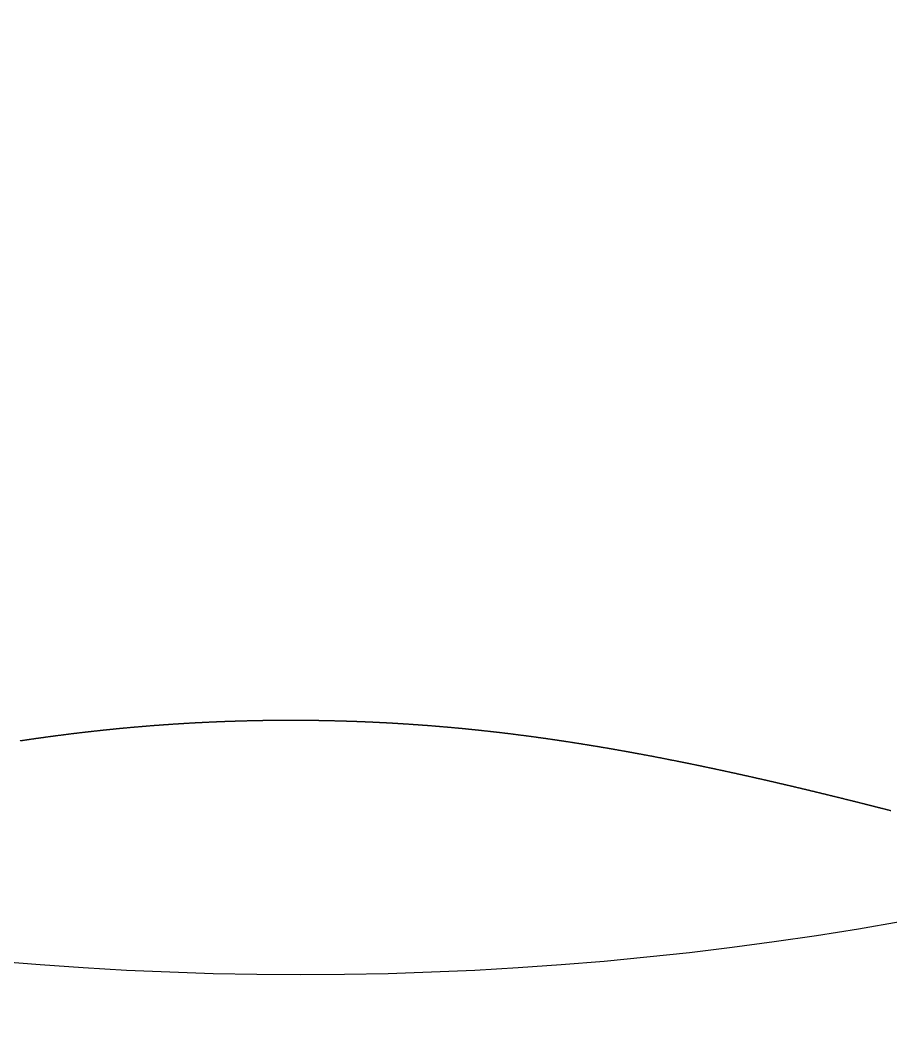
# Model space of a CAD drawing. Header units: millimetres. Extents: x 88 to 97873, y 32 to 55088.
# Drawn here: x 48347.755 to 48350.688, y 5015.793 to 5019.197 of the extents above; entities that cross this region are included whole.
import ezdxf

# ---------------------------------------------------------------- set-up
doc = ezdxf.new("R2010")
doc.units = ezdxf.units.MM
doc.header["$LTSCALE"] = 0.3

msp = doc.modelspace()

# ---------------------------------------------------------------- linework, layer by layer
msp.add_lwpolyline([(48347.7539, 5016.7677), (48347.7553, 5016.7679), (48347.7567, 5016.7681), (48347.7581, 5016.7683), (48347.7595, 5016.7685), (48347.7609, 5016.7687), (48347.7623, 5016.7689), (48347.7637, 5016.7691), (48347.7651, 5016.7693), (48347.7666, 5016.7696), (48347.768, 5016.7698), (48347.7694, 5016.77), (48347.7708, 5016.7702), (48347.7722, 5016.7704), (48347.7736, 5016.7706), (48347.775, 5016.7708), (48347.7764, 5016.771), (48347.7778, 5016.7712), (48347.7792, 5016.7714), (48347.7806, 5016.7716), (48347.782, 5016.7718), (48347.7834, 5016.772), (48347.7848, 5016.7722), (48347.7862, 5016.7724), (48347.7876, 5016.7727), (48347.7891, 5016.7729), (48347.7905, 5016.7731), (48347.7919, 5016.7733), (48347.7933, 5016.7735), (48347.7947, 5016.7737), (48347.7961, 5016.7739), (48347.7975, 5016.7741), (48347.7989, 5016.7743), (48347.8003, 5016.7745), (48347.8017, 5016.7747), (48347.8031, 5016.7749), (48347.8045, 5016.7751), (48347.8059, 5016.7753), (48347.8073, 5016.7755), (48347.8087, 5016.7757), (48347.8102, 5016.7759), (48347.8116, 5016.7761), (48347.813, 5016.7763), (48347.8144, 5016.7765), (48347.8158, 5016.7767), (48347.8172, 5016.7769), (48347.8186, 5016.7771), (48347.82, 5016.7773), (48347.8214, 5016.7775), (48347.8228, 5016.7777), (48347.8242, 5016.7779), (48347.8256, 5016.7781), (48347.827, 5016.7783), (48347.8285, 5016.7785), (48347.8299, 5016.7786), (48347.8313, 5016.7788), (48347.8327, 5016.779), (48347.8341, 5016.7792), (48347.8355, 5016.7794), (48347.8369, 5016.7796), (48347.8383, 5016.7798), (48347.8397, 5016.78), (48347.8411, 5016.7802), (48347.8425, 5016.7804), (48347.8439, 5016.7806), (48347.8453, 5016.7808), (48347.8467, 5016.781), (48347.8482, 5016.7812), (48347.8496, 5016.7814), (48347.851, 5016.7815), (48347.8524, 5016.7817), (48347.8538, 5016.7819), (48347.8552, 5016.7821), (48347.8566, 5016.7823), (48347.858, 5016.7825), (48347.8594, 5016.7827), (48347.8608, 5016.7829), (48347.8622, 5016.7831), (48347.8636, 5016.7832), (48347.8651, 5016.7834), (48347.8665, 5016.7836), (48347.8679, 5016.7838), (48347.8693, 5016.784), (48347.8707, 5016.7842), (48347.8721, 5016.7844), (48347.8735, 5016.7846), (48347.8749, 5016.7847), (48347.8763, 5016.7849), (48347.8777, 5016.7851), (48347.8791, 5016.7853), (48347.8805, 5016.7855), (48347.8819, 5016.7857), (48347.8834, 5016.7859), (48347.8848, 5016.786), (48347.8862, 5016.7862), (48347.8876, 5016.7864), (48347.889, 5016.7866), (48347.8904, 5016.7868), (48347.8918, 5016.7869), (48347.8932, 5016.7871), (48347.8946, 5016.7873), (48347.896, 5016.7875), (48347.8974, 5016.7877), (48347.8988, 5016.7879), (48347.9003, 5016.788), (48347.9017, 5016.7882), (48347.9031, 5016.7884), (48347.9045, 5016.7886), (48347.9059, 5016.7888), (48347.9073, 5016.7889), (48347.9087, 5016.7891), (48347.9101, 5016.7893), (48347.9115, 5016.7895), (48347.9129, 5016.7896), (48347.9143, 5016.7898), (48347.9158, 5016.79), (48347.9172, 5016.7902), (48347.9186, 5016.7903), (48347.92, 5016.7905), (48347.9214, 5016.7907), (48347.9228, 5016.7909), (48347.9242, 5016.791), (48347.9256, 5016.7912), (48347.927, 5016.7914), (48347.9284, 5016.7916), (48347.9298, 5016.7917), (48347.9312, 5016.7919), (48347.9327, 5016.7921), (48347.9341, 5016.7923), (48347.9355, 5016.7924), (48347.9369, 5016.7926), (48347.9383, 5016.7928), (48347.9397, 5016.7929), (48347.9411, 5016.7931), (48347.9425, 5016.7933), (48347.9439, 5016.7935), (48347.9453, 5016.7936), (48347.9467, 5016.7938), (48347.9481, 5016.794), (48347.9496, 5016.7941), (48347.951, 5016.7943), (48347.9524, 5016.7945), (48347.9538, 5016.7946), (48347.9552, 5016.7948), (48347.9566, 5016.795), (48347.958, 5016.7951), (48347.9594, 5016.7953), (48347.9608, 5016.7955), (48347.9622, 5016.7956), (48347.9636, 5016.7958), (48347.9651, 5016.796), (48347.9665, 5016.7961), (48347.9679, 5016.7963), (48347.9693, 5016.7965), (48347.9707, 5016.7966), (48347.9721, 5016.7968), (48347.9735, 5016.797), (48347.9749, 5016.7971), (48347.9763, 5016.7973), (48347.9777, 5016.7974), (48347.9791, 5016.7976), (48347.9805, 5016.7978), (48347.982, 5016.7979), (48347.9834, 5016.7981), (48347.9848, 5016.7983), (48347.9862, 5016.7984), (48347.9876, 5016.7986), (48347.989, 5016.7987), (48347.9904, 5016.7989), (48347.9918, 5016.799), (48347.9932, 5016.7992), (48347.9946, 5016.7994), (48347.996, 5016.7995), (48347.9975, 5016.7997), (48347.9989, 5016.7998), (48348.0003, 5016.8), (48348.0017, 5016.8002), (48348.0031, 5016.8003), (48348.0045, 5016.8005), (48348.0059, 5016.8006), (48348.0073, 5016.8008), (48348.0087, 5016.8009), (48348.0101, 5016.8011), (48348.0115, 5016.8012), (48348.0129, 5016.8014), (48348.0144, 5016.8015), (48348.0158, 5016.8017), (48348.0172, 5016.8019), (48348.0186, 5016.802), (48348.02, 5016.8022), (48348.0214, 5016.8023), (48348.0228, 5016.8025), (48348.0242, 5016.8026), (48348.0256, 5016.8028), (48348.027, 5016.8029), (48348.0284, 5016.8031), (48348.0299, 5016.8032), (48348.0313, 5016.8034), (48348.0327, 5016.8035), (48348.0341, 5016.8037), (48348.0355, 5016.8038), (48348.0369, 5016.804), (48348.0383, 5016.8041), (48348.0397, 5016.8043), (48348.0411, 5016.8044), (48348.0425, 5016.8046), (48348.0439, 5016.8047), (48348.0453, 5016.8048), (48348.0468, 5016.805), (48348.0482, 5016.8051), (48348.0496, 5016.8053), (48348.051, 5016.8054), (48348.0524, 5016.8056), (48348.0538, 5016.8057), (48348.0552, 5016.8059), (48348.0566, 5016.806), (48348.058, 5016.8061), (48348.0594, 5016.8063), (48348.0608, 5016.8064), (48348.0622, 5016.8066), (48348.0637, 5016.8067), (48348.0651, 5016.8069), (48348.0665, 5016.807), (48348.0679, 5016.8071), (48348.0693, 5016.8073), (48348.0707, 5016.8074), (48348.0721, 5016.8076), (48348.0735, 5016.8077), (48348.0749, 5016.8078), (48348.0763, 5016.808), (48348.0777, 5016.8081), (48348.0792, 5016.8083), (48348.0806, 5016.8084), (48348.082, 5016.8085), (48348.0834, 5016.8087), (48348.0848, 5016.8088), (48348.0862, 5016.8089), (48348.0876, 5016.8091), (48348.089, 5016.8092), (48348.0904, 5016.8094), (48348.0918, 5016.8095), (48348.0932, 5016.8096), (48348.0946, 5016.8098), (48348.0961, 5016.8099), (48348.0975, 5016.81), (48348.0989, 5016.8102), (48348.1003, 5016.8103), (48348.1017, 5016.8104), (48348.1031, 5016.8106), (48348.1045, 5016.8107), (48348.1059, 5016.8108), (48348.1073, 5016.811), (48348.1087, 5016.8111), (48348.1101, 5016.8112), (48348.1116, 5016.8113), (48348.113, 5016.8115), (48348.1144, 5016.8116), (48348.1158, 5016.8117), (48348.1172, 5016.8119), (48348.1186, 5016.812), (48348.12, 5016.8121), (48348.1214, 5016.8123), (48348.1228, 5016.8124), (48348.1242, 5016.8125), (48348.1256, 5016.8126), (48348.127, 5016.8128), (48348.1285, 5016.8129), (48348.1299, 5016.813), (48348.1313, 5016.8131), (48348.1327, 5016.8133), (48348.1341, 5016.8134), (48348.1355, 5016.8135), (48348.1369, 5016.8136), (48348.1383, 5016.8138), (48348.1397, 5016.8139), (48348.1411, 5016.814), (48348.1425, 5016.8141), (48348.144, 5016.8143), (48348.1454, 5016.8144), (48348.1468, 5016.8145), (48348.1482, 5016.8146), (48348.1496, 5016.8148), (48348.151, 5016.8149), (48348.1524, 5016.815), (48348.1538, 5016.8151), (48348.1552, 5016.8152), (48348.1566, 5016.8154), (48348.158, 5016.8155), (48348.1594, 5016.8156), (48348.1609, 5016.8157), (48348.1623, 5016.8158), (48348.1637, 5016.816), (48348.1651, 5016.8161), (48348.1665, 5016.8162), (48348.1679, 5016.8163), (48348.1693, 5016.8164), (48348.1707, 5016.8165), (48348.1721, 5016.8167), (48348.1735, 5016.8168), (48348.1749, 5016.8169), (48348.1764, 5016.817), (48348.1778, 5016.8171), (48348.1792, 5016.8172), (48348.1806, 5016.8173), (48348.182, 5016.8175), (48348.1834, 5016.8176), (48348.1848, 5016.8177), (48348.1862, 5016.8178), (48348.1876, 5016.8179), (48348.189, 5016.818), (48348.1904, 5016.8181), (48348.1918, 5016.8183), (48348.1933, 5016.8184), (48348.1947, 5016.8185), (48348.1961, 5016.8186), (48348.1975, 5016.8187), (48348.1989, 5016.8188), (48348.2003, 5016.8189), (48348.2017, 5016.819), (48348.2031, 5016.8191), (48348.2045, 5016.8192), (48348.2059, 5016.8194), (48348.2073, 5016.8195), (48348.2088, 5016.8196), (48348.2102, 5016.8197), (48348.2116, 5016.8198), (48348.213, 5016.8199), (48348.2144, 5016.82), (48348.2158, 5016.8201), (48348.2172, 5016.8202), (48348.2186, 5016.8203), (48348.22, 5016.8204), (48348.2214, 5016.8205), (48348.2228, 5016.8206), (48348.2242, 5016.8207), (48348.2257, 5016.8208), (48348.2271, 5016.8209), (48348.2285, 5016.821), (48348.2299, 5016.8211), (48348.2313, 5016.8213), (48348.2327, 5016.8214), (48348.2341, 5016.8215), (48348.2355, 5016.8216), (48348.2369, 5016.8217), (48348.2383, 5016.8218), (48348.2397, 5016.8219), (48348.2411, 5016.822), (48348.2426, 5016.8221), (48348.244, 5016.8222), (48348.2454, 5016.8223), (48348.2468, 5016.8224), (48348.2482, 5016.8225), (48348.2496, 5016.8226), (48348.251, 5016.8227), (48348.2524, 5016.8227), (48348.2538, 5016.8228), (48348.2552, 5016.8229), (48348.2566, 5016.823), (48348.2581, 5016.8231), (48348.2595, 5016.8232), (48348.2609, 5016.8233), (48348.2623, 5016.8234), (48348.2637, 5016.8235), (48348.2651, 5016.8236), (48348.2665, 5016.8237), (48348.2679, 5016.8238), (48348.2693, 5016.8239), (48348.2707, 5016.824), (48348.2721, 5016.8241), (48348.2735, 5016.8242), (48348.275, 5016.8243), (48348.2764, 5016.8244), (48348.2778, 5016.8244), (48348.2792, 5016.8245), (48348.2806, 5016.8246), (48348.282, 5016.8247), (48348.2834, 5016.8248), (48348.2848, 5016.8249), (48348.2862, 5016.825), (48348.2876, 5016.8251), (48348.289, 5016.8252), (48348.2905, 5016.8253), (48348.2919, 5016.8253), (48348.2933, 5016.8254), (48348.2947, 5016.8255), (48348.2961, 5016.8256), (48348.2975, 5016.8257), (48348.2989, 5016.8258), (48348.3003, 5016.8259), (48348.3017, 5016.826), (48348.3031, 5016.826), (48348.3045, 5016.8261), (48348.3059, 5016.8262), (48348.3074, 5016.8263), (48348.3088, 5016.8264), (48348.3102, 5016.8265), (48348.3116, 5016.8265), (48348.313, 5016.8266), (48348.3144, 5016.8267), (48348.3158, 5016.8268), (48348.3172, 5016.8269), (48348.3186, 5016.827), (48348.32, 5016.827), (48348.3214, 5016.8271), (48348.3229, 5016.8272), (48348.3243, 5016.8273), (48348.3257, 5016.8274), (48348.3271, 5016.8274), (48348.3285, 5016.8275), (48348.3299, 5016.8276), (48348.3313, 5016.8277), (48348.3327, 5016.8278), (48348.3341, 5016.8278), (48348.3355, 5016.8279), (48348.3369, 5016.828), (48348.3383, 5016.8281), (48348.3398, 5016.8282), (48348.3412, 5016.8282), (48348.3426, 5016.8283), (48348.344, 5016.8284), (48348.3454, 5016.8285), (48348.3468, 5016.8285), (48348.3482, 5016.8286), (48348.3496, 5016.8287), (48348.351, 5016.8288), (48348.3524, 5016.8288), (48348.3538, 5016.8289), (48348.3553, 5016.829), (48348.3567, 5016.8291), (48348.3581, 5016.8291), (48348.3595, 5016.8292), (48348.3609, 5016.8293), (48348.3623, 5016.8293), (48348.3637, 5016.8294), (48348.3651, 5016.8295), (48348.3665, 5016.8296), (48348.3679, 5016.8296), (48348.3693, 5016.8297), (48348.3707, 5016.8298), (48348.3722, 5016.8298), (48348.3736, 5016.8299), (48348.375, 5016.83), (48348.3764, 5016.83), (48348.3778, 5016.8301), (48348.3792, 5016.8302), (48348.3806, 5016.8302), (48348.382, 5016.8303), (48348.3834, 5016.8304), (48348.3848, 5016.8304), (48348.3862, 5016.8305), (48348.3877, 5016.8306), (48348.3891, 5016.8306), (48348.3905, 5016.8307), (48348.3919, 5016.8308), (48348.3933, 5016.8308), (48348.3947, 5016.8309), (48348.3961, 5016.831), (48348.3975, 5016.831), (48348.3989, 5016.8311), (48348.4003, 5016.8312), (48348.4017, 5016.8312), (48348.4031, 5016.8313), (48348.4046, 5016.8313), (48348.406, 5016.8314), (48348.4074, 5016.8315), (48348.4088, 5016.8315), (48348.4102, 5016.8316), (48348.4116, 5016.8316), (48348.413, 5016.8317), (48348.4144, 5016.8318), (48348.4158, 5016.8318), (48348.4172, 5016.8319), (48348.4186, 5016.8319), (48348.42, 5016.832), (48348.4215, 5016.8321), (48348.4229, 5016.8321), (48348.4243, 5016.8322), (48348.4257, 5016.8322), (48348.4271, 5016.8323), (48348.4285, 5016.8323), (48348.4299, 5016.8324), (48348.4313, 5016.8325), (48348.4327, 5016.8325), (48348.4341, 5016.8326), (48348.4355, 5016.8326), (48348.437, 5016.8327), (48348.4384, 5016.8327), (48348.4398, 5016.8328), (48348.4412, 5016.8328), (48348.4426, 5016.8329), (48348.444, 5016.8329), (48348.4454, 5016.833), (48348.4468, 5016.833), (48348.4482, 5016.8331), (48348.4496, 5016.8331), (48348.451, 5016.8332), (48348.4524, 5016.8332), (48348.4539, 5016.8333), (48348.4553, 5016.8333), (48348.4567, 5016.8334), (48348.4581, 5016.8334), (48348.4595, 5016.8335), (48348.4609, 5016.8335), (48348.4623, 5016.8336), (48348.4637, 5016.8336), (48348.4651, 5016.8337), (48348.4665, 5016.8337), (48348.4679, 5016.8338), (48348.4694, 5016.8338), (48348.4708, 5016.8339), (48348.4722, 5016.8339), (48348.4736, 5016.834), (48348.475, 5016.834), (48348.4764, 5016.8341), (48348.4778, 5016.8341), (48348.4792, 5016.8341), (48348.4806, 5016.8342), (48348.482, 5016.8342), (48348.4834, 5016.8343), (48348.4848, 5016.8343), (48348.4863, 5016.8344), (48348.4877, 5016.8344), (48348.4891, 5016.8344), (48348.4905, 5016.8345), (48348.4919, 5016.8345), (48348.4933, 5016.8346), (48348.4947, 5016.8346), (48348.4961, 5016.8346), (48348.4975, 5016.8347), (48348.4989, 5016.8347), (48348.5003, 5016.8348), (48348.5018, 5016.8348), (48348.5032, 5016.8348), (48348.5046, 5016.8349), (48348.506, 5016.8349), (48348.5074, 5016.835), (48348.5088, 5016.835), (48348.5102, 5016.835), (48348.5116, 5016.8351), (48348.513, 5016.8351), (48348.5144, 5016.8351), (48348.5158, 5016.8352), (48348.5172, 5016.8352), (48348.5187, 5016.8352), (48348.5201, 5016.8353), (48348.5215, 5016.8353), (48348.5229, 5016.8353), (48348.5243, 5016.8354), (48348.5257, 5016.8354), (48348.5271, 5016.8354), (48348.5285, 5016.8355), (48348.5299, 5016.8355), (48348.5313, 5016.8355), (48348.5327, 5016.8356), (48348.5342, 5016.8356), (48348.5356, 5016.8356), (48348.537, 5016.8357), (48348.5384, 5016.8357), (48348.5398, 5016.8357), (48348.5412, 5016.8358), (48348.5426, 5016.8358), (48348.544, 5016.8358), (48348.5454, 5016.8358), (48348.5468, 5016.8359), (48348.5482, 5016.8359), (48348.5496, 5016.8359), (48348.5511, 5016.836), (48348.5525, 5016.836), (48348.5539, 5016.836), (48348.5553, 5016.836), (48348.5567, 5016.8361), (48348.5581, 5016.8361), (48348.5595, 5016.8361), (48348.5609, 5016.8361), (48348.5623, 5016.8362), (48348.5637, 5016.8362), (48348.5651, 5016.8362), (48348.5665, 5016.8362), (48348.568, 5016.8363), (48348.5694, 5016.8363), (48348.5708, 5016.8363), (48348.5722, 5016.8363), (48348.5736, 5016.8364), (48348.575, 5016.8364), (48348.5764, 5016.8364), (48348.5778, 5016.8364), (48348.5792, 5016.8364), (48348.5806, 5016.8365), (48348.582, 5016.8365), (48348.5835, 5016.8365), (48348.5849, 5016.8365), (48348.5863, 5016.8365), (48348.5877, 5016.8366), (48348.5891, 5016.8366), (48348.5905, 5016.8366), (48348.5919, 5016.8366), (48348.5933, 5016.8366), (48348.5947, 5016.8366), (48348.5961, 5016.8367), (48348.5975, 5016.8367), (48348.5989, 5016.8367), (48348.6004, 5016.8367), (48348.6018, 5016.8367), (48348.6032, 5016.8367), (48348.6046, 5016.8368), (48348.606, 5016.8368), (48348.6074, 5016.8368), (48348.6088, 5016.8368), (48348.6102, 5016.8368), (48348.6116, 5016.8368), (48348.613, 5016.8368), (48348.6144, 5016.8368), (48348.6159, 5016.8369), (48348.6173, 5016.8369), (48348.6187, 5016.8369), (48348.6201, 5016.8369), (48348.6215, 5016.8369), (48348.6229, 5016.8369), (48348.6243, 5016.8369), (48348.6257, 5016.8369), (48348.6271, 5016.8369), (48348.6285, 5016.837), (48348.6299, 5016.837), (48348.6313, 5016.837), (48348.6328, 5016.837), (48348.6342, 5016.837), (48348.6356, 5016.837), (48348.637, 5016.837), (48348.6384, 5016.837), (48348.6398, 5016.837), (48348.6412, 5016.837), (48348.6426, 5016.837), (48348.644, 5016.837), (48348.6454, 5016.837), (48348.6468, 5016.837), (48348.6483, 5016.837), (48348.6497, 5016.8371), (48348.6511, 5016.8371), (48348.6525, 5016.8371), (48348.6539, 5016.8371), (48348.6553, 5016.8371), (48348.6567, 5016.8371), (48348.6581, 5016.8371), (48348.6595, 5016.8371), (48348.6609, 5016.8371), (48348.6623, 5016.8371), (48348.6637, 5016.8371), (48348.6652, 5016.8371), (48348.6666, 5016.8371), (48348.668, 5016.8371), (48348.6694, 5016.8371), (48348.6708, 5016.8371), (48348.6722, 5016.8371), (48348.6736, 5016.8371), (48348.675, 5016.8371), (48348.6764, 5016.8371), (48348.6778, 5016.8371), (48348.6792, 5016.8371), (48348.6807, 5016.8371), (48348.6821, 5016.8371), (48348.6835, 5016.8371), (48348.6849, 5016.837), (48348.6863, 5016.837), (48348.6877, 5016.837), (48348.6891, 5016.837), (48348.6905, 5016.837), (48348.6919, 5016.837), (48348.6933, 5016.837), (48348.6947, 5016.837), (48348.6961, 5016.837), (48348.6976, 5016.837), (48348.699, 5016.837), (48348.7004, 5016.837), (48348.7018, 5016.837), (48348.7032, 5016.837), (48348.7046, 5016.837), (48348.706, 5016.8369), (48348.7074, 5016.8369), (48348.7088, 5016.8369), (48348.7102, 5016.8369), (48348.7116, 5016.8369), (48348.7131, 5016.8369), (48348.7145, 5016.8369), (48348.7159, 5016.8369), (48348.7173, 5016.8369), (48348.7187, 5016.8368), (48348.7201, 5016.8368), (48348.7215, 5016.8368), (48348.7229, 5016.8368), (48348.7243, 5016.8368), (48348.7257, 5016.8368), (48348.7271, 5016.8368), (48348.7285, 5016.8368), (48348.73, 5016.8367), (48348.7314, 5016.8367), (48348.7328, 5016.8367), (48348.7342, 5016.8367), (48348.7356, 5016.8367), (48348.737, 5016.8367), (48348.7384, 5016.8366), (48348.7398, 5016.8366), (48348.7412, 5016.8366), (48348.7426, 5016.8366), (48348.744, 5016.8366), (48348.7454, 5016.8366), (48348.7469, 5016.8365), (48348.7483, 5016.8365), (48348.7497, 5016.8365), (48348.7511, 5016.8365), (48348.7525, 5016.8365), (48348.7539, 5016.8364), (48348.7553, 5016.8364), (48348.7567, 5016.8364), (48348.7581, 5016.8364), (48348.7595, 5016.8364), (48348.7609, 5016.8363), (48348.7624, 5016.8363), (48348.7638, 5016.8363), (48348.7652, 5016.8363), (48348.7666, 5016.8362), (48348.768, 5016.8362), (48348.7694, 5016.8362), (48348.7708, 5016.8362), (48348.7722, 5016.8361), (48348.7736, 5016.8361), (48348.775, 5016.8361), (48348.7764, 5016.8361), (48348.7778, 5016.836), (48348.7793, 5016.836), (48348.7807, 5016.836), (48348.7821, 5016.836), (48348.7835, 5016.8359), (48348.7849, 5016.8359), (48348.7863, 5016.8359), (48348.7877, 5016.8358), (48348.7891, 5016.8358), (48348.7905, 5016.8358), (48348.7919, 5016.8358), (48348.7933, 5016.8357), (48348.7948, 5016.8357), (48348.7962, 5016.8357), (48348.7976, 5016.8356), (48348.799, 5016.8356), (48348.8004, 5016.8356), (48348.8018, 5016.8355), (48348.8032, 5016.8355), (48348.8046, 5016.8355), (48348.806, 5016.8354), (48348.8074, 5016.8354), (48348.8088, 5016.8354), (48348.8102, 5016.8353), (48348.8117, 5016.8353), (48348.8131, 5016.8353), (48348.8145, 5016.8352), (48348.8159, 5016.8352), (48348.8173, 5016.8352), (48348.8187, 5016.8351), (48348.8201, 5016.8351), (48348.8215, 5016.8351), (48348.8229, 5016.835), (48348.8243, 5016.835), (48348.8257, 5016.835), (48348.8272, 5016.8349), (48348.8286, 5016.8349), (48348.83, 5016.8348), (48348.8314, 5016.8348), (48348.8328, 5016.8348), (48348.8342, 5016.8347), (48348.8356, 5016.8347), (48348.837, 5016.8346), (48348.8384, 5016.8346), (48348.8398, 5016.8346), (48348.8412, 5016.8345), (48348.8426, 5016.8345), (48348.8441, 5016.8344), (48348.8455, 5016.8344), (48348.8469, 5016.8344), (48348.8483, 5016.8343), (48348.8497, 5016.8343), (48348.8511, 5016.8342), (48348.8525, 5016.8342), (48348.8539, 5016.8341), (48348.8553, 5016.8341), (48348.8567, 5016.8341), (48348.8581, 5016.834), (48348.8596, 5016.834), (48348.861, 5016.8339), (48348.8624, 5016.8339), (48348.8638, 5016.8338), (48348.8652, 5016.8338), (48348.8666, 5016.8337), (48348.868, 5016.8337), (48348.8694, 5016.8336), (48348.8708, 5016.8336), (48348.8722, 5016.8335), (48348.8736, 5016.8335), (48348.875, 5016.8334), (48348.8765, 5016.8334), (48348.8779, 5016.8333), (48348.8793, 5016.8333), (48348.8807, 5016.8332), (48348.8821, 5016.8332), (48348.8835, 5016.8331), (48348.8849, 5016.8331), (48348.8863, 5016.833), (48348.8877, 5016.833), (48348.8891, 5016.8329), (48348.8905, 5016.8329), (48348.892, 5016.8328), (48348.8934, 5016.8328), (48348.8948, 5016.8327), (48348.8962, 5016.8327), (48348.8976, 5016.8326), (48348.899, 5016.8326), (48348.9004, 5016.8325), (48348.9018, 5016.8325), (48348.9032, 5016.8324), (48348.9046, 5016.8323), (48348.906, 5016.8323), (48348.9074, 5016.8322), (48348.9089, 5016.8322), (48348.9103, 5016.8321), (48348.9117, 5016.8321), (48348.9131, 5016.832), (48348.9145, 5016.8319), (48348.9159, 5016.8319), (48348.9173, 5016.8318), (48348.9187, 5016.8318), (48348.9201, 5016.8317), (48348.9215, 5016.8316), (48348.9229, 5016.8316), (48348.9243, 5016.8315), (48348.9258, 5016.8315), (48348.9272, 5016.8314), (48348.9286, 5016.8313), (48348.93, 5016.8313), (48348.9314, 5016.8312), (48348.9328, 5016.8312), (48348.9342, 5016.8311), (48348.9356, 5016.831), (48348.937, 5016.831), (48348.9384, 5016.8309), (48348.9398, 5016.8308), (48348.9413, 5016.8308), (48348.9427, 5016.8307), (48348.9441, 5016.8306), (48348.9455, 5016.8306), (48348.9469, 5016.8305), (48348.9483, 5016.8304), (48348.9497, 5016.8304), (48348.9511, 5016.8303), (48348.9525, 5016.8302), (48348.9539, 5016.8302), (48348.9553, 5016.8301), (48348.9567, 5016.83), (48348.9582, 5016.83), (48348.9596, 5016.8299), (48348.961, 5016.8298), (48348.9624, 5016.8298), (48348.9638, 5016.8297), (48348.9652, 5016.8296), (48348.9666, 5016.8296), (48348.968, 5016.8295), (48348.9694, 5016.8294), (48348.9708, 5016.8293), (48348.9722, 5016.8293), (48348.9737, 5016.8292), (48348.9751, 5016.8291), (48348.9765, 5016.8291), (48348.9779, 5016.829), (48348.9793, 5016.8289), (48348.9807, 5016.8288), (48348.9821, 5016.8288), (48348.9835, 5016.8287), (48348.9849, 5016.8286), (48348.9863, 5016.8285), (48348.9877, 5016.8285), (48348.9891, 5016.8284), (48348.9906, 5016.8283), (48348.992, 5016.8282), (48348.9934, 5016.8282), (48348.9948, 5016.8281), (48348.9962, 5016.828), (48348.9976, 5016.8279), (48348.999, 5016.8278), (48349.0004, 5016.8278), (48349.0018, 5016.8277), (48349.0032, 5016.8276), (48349.0046, 5016.8275), (48349.0061, 5016.8274), (48349.0075, 5016.8274), (48349.0089, 5016.8273), (48349.0103, 5016.8272), (48349.0117, 5016.8271), (48349.0131, 5016.827), (48349.0145, 5016.827), (48349.0159, 5016.8269), (48349.0173, 5016.8268), (48349.0187, 5016.8267), (48349.0201, 5016.8266), (48349.0215, 5016.8265), (48349.023, 5016.8265), (48349.0244, 5016.8264), (48349.0258, 5016.8263), (48349.0272, 5016.8262), (48349.0286, 5016.8261), (48349.03, 5016.826), (48349.0314, 5016.826), (48349.0328, 5016.8259), (48349.0342, 5016.8258), (48349.0356, 5016.8257), (48349.037, 5016.8256), (48349.0385, 5016.8255), (48349.0399, 5016.8254), (48349.0413, 5016.8253), (48349.0427, 5016.8253), (48349.0441, 5016.8252), (48349.0455, 5016.8251), (48349.0469, 5016.825), (48349.0483, 5016.8249), (48349.0497, 5016.8248), (48349.0511, 5016.8247), (48349.0525, 5016.8246), (48349.0539, 5016.8245), (48349.0554, 5016.8244), (48349.0568, 5016.8244), (48349.0582, 5016.8243), (48349.0596, 5016.8242), (48349.061, 5016.8241), (48349.0624, 5016.824), (48349.0638, 5016.8239), (48349.0652, 5016.8238), (48349.0666, 5016.8237), (48349.068, 5016.8236), (48349.0694, 5016.8235), (48349.0708, 5016.8234), (48349.0723, 5016.8233), (48349.0737, 5016.8232), (48349.0751, 5016.8231), (48349.0765, 5016.823), (48349.0779, 5016.8229), (48349.0793, 5016.8228), (48349.0807, 5016.8227), (48349.0821, 5016.8227), (48349.0835, 5016.8226), (48349.0849, 5016.8225), (48349.0863, 5016.8224), (48349.0878, 5016.8223), (48349.0892, 5016.8222), (48349.0906, 5016.8221), (48349.092, 5016.822), (48349.0934, 5016.8219), (48349.0948, 5016.8218), (48349.0962, 5016.8217), (48349.0976, 5016.8216), (48349.099, 5016.8215), (48349.1004, 5016.8214), (48349.1018, 5016.8213), (48349.1032, 5016.8211), (48349.1047, 5016.821), (48349.1061, 5016.8209), (48349.1075, 5016.8208), (48349.1089, 5016.8207), (48349.1103, 5016.8206), (48349.1117, 5016.8205), (48349.1131, 5016.8204), (48349.1145, 5016.8203), (48349.1159, 5016.8202), (48349.1173, 5016.8201), (48349.1187, 5016.82), (48349.1202, 5016.8199), (48349.1216, 5016.8198), (48349.123, 5016.8197), (48349.1244, 5016.8196), (48349.1258, 5016.8195), (48349.1272, 5016.8194), (48349.1286, 5016.8192), (48349.13, 5016.8191), (48349.1314, 5016.819), (48349.1328, 5016.8189), (48349.1342, 5016.8188), (48349.1356, 5016.8187), (48349.1371, 5016.8186), (48349.1385, 5016.8185), (48349.1399, 5016.8184), (48349.1413, 5016.8183), (48349.1427, 5016.8181), (48349.1441, 5016.818), (48349.1455, 5016.8179), (48349.1469, 5016.8178), (48349.1483, 5016.8177), (48349.1497, 5016.8176), (48349.1511, 5016.8175), (48349.1526, 5016.8173), (48349.154, 5016.8172), (48349.1554, 5016.8171), (48349.1568, 5016.817), (48349.1582, 5016.8169), (48349.1596, 5016.8168), (48349.161, 5016.8167), (48349.1624, 5016.8165), (48349.1638, 5016.8164), (48349.1652, 5016.8163), (48349.1666, 5016.8162), (48349.168, 5016.8161), (48349.1695, 5016.816), (48349.1709, 5016.8158), (48349.1723, 5016.8157), (48349.1737, 5016.8156), (48349.1751, 5016.8155), (48349.1765, 5016.8154), (48349.1779, 5016.8152), (48349.1793, 5016.8151), (48349.1807, 5016.815), (48349.1821, 5016.8149), (48349.1835, 5016.8148), (48349.185, 5016.8146), (48349.1864, 5016.8145), (48349.1878, 5016.8144), (48349.1892, 5016.8143), (48349.1906, 5016.8141), (48349.192, 5016.814), (48349.1934, 5016.8139), (48349.1948, 5016.8138), (48349.1962, 5016.8136), (48349.1976, 5016.8135), (48349.199, 5016.8134), (48349.2004, 5016.8133), (48349.2019, 5016.8131), (48349.2033, 5016.813), (48349.2047, 5016.8129), (48349.2061, 5016.8128), (48349.2075, 5016.8126), (48349.2089, 5016.8125), (48349.2103, 5016.8124), (48349.2117, 5016.8123), (48349.2131, 5016.8121), (48349.2145, 5016.812), (48349.2159, 5016.8119), (48349.2174, 5016.8117), (48349.2188, 5016.8116), (48349.2202, 5016.8115), (48349.2216, 5016.8113), (48349.223, 5016.8112), (48349.2244, 5016.8111), (48349.2258, 5016.811), (48349.2272, 5016.8108), (48349.2286, 5016.8107), (48349.23, 5016.8106), (48349.2314, 5016.8104), (48349.2328, 5016.8103), (48349.2343, 5016.8102), (48349.2357, 5016.81), (48349.2371, 5016.8099), (48349.2385, 5016.8098), (48349.2399, 5016.8096), (48349.2413, 5016.8095), (48349.2427, 5016.8094), (48349.2441, 5016.8092), (48349.2455, 5016.8091), (48349.2469, 5016.8089), (48349.2483, 5016.8088), (48349.2497, 5016.8087), (48349.2512, 5016.8085), (48349.2526, 5016.8084), (48349.254, 5016.8083), (48349.2554, 5016.8081), (48349.2568, 5016.808), (48349.2582, 5016.8078), (48349.2596, 5016.8077), (48349.261, 5016.8076), (48349.2624, 5016.8074), (48349.2638, 5016.8073), (48349.2652, 5016.8071), (48349.2667, 5016.807), (48349.2681, 5016.8069), (48349.2695, 5016.8067), (48349.2709, 5016.8066), (48349.2723, 5016.8064), (48349.2737, 5016.8063), (48349.2751, 5016.8061), (48349.2765, 5016.806), (48349.2779, 5016.8059), (48349.2793, 5016.8057), (48349.2807, 5016.8056), (48349.2821, 5016.8054), (48349.2836, 5016.8053), (48349.285, 5016.8051), (48349.2864, 5016.805), (48349.2878, 5016.8048), (48349.2892, 5016.8047), (48349.2906, 5016.8046), (48349.292, 5016.8044), (48349.2934, 5016.8043), (48349.2948, 5016.8041), (48349.2962, 5016.804), (48349.2976, 5016.8038), (48349.2991, 5016.8037), (48349.3005, 5016.8035), (48349.3019, 5016.8034), (48349.3033, 5016.8032), (48349.3047, 5016.8031), (48349.3061, 5016.8029), (48349.3075, 5016.8028), (48349.3089, 5016.8026), (48349.3103, 5016.8025), (48349.3117, 5016.8023), (48349.3131, 5016.8022), (48349.3145, 5016.802), (48349.316, 5016.8019), (48349.3174, 5016.8017), (48349.3188, 5016.8015), (48349.3202, 5016.8014), (48349.3216, 5016.8012), (48349.323, 5016.8011), (48349.3244, 5016.8009), (48349.3258, 5016.8008), (48349.3272, 5016.8006), (48349.3286, 5016.8005), (48349.33, 5016.8003), (48349.3315, 5016.8002), (48349.3329, 5016.8), (48349.3343, 5016.7998), (48349.3357, 5016.7997), (48349.3371, 5016.7995), (48349.3385, 5016.7994), (48349.3399, 5016.7992), (48349.3413, 5016.799), (48349.3427, 5016.7989), (48349.3441, 5016.7987), (48349.3455, 5016.7986), (48349.3469, 5016.7984), (48349.3484, 5016.7983), (48349.3498, 5016.7981), (48349.3512, 5016.7979), (48349.3526, 5016.7978), (48349.354, 5016.7976), (48349.3554, 5016.7974), (48349.3568, 5016.7973), (48349.3582, 5016.7971), (48349.3596, 5016.797), (48349.361, 5016.7968), (48349.3624, 5016.7966), (48349.3639, 5016.7965), (48349.3653, 5016.7963), (48349.3667, 5016.7961), (48349.3681, 5016.796), (48349.3695, 5016.7958), (48349.3709, 5016.7956), (48349.3723, 5016.7955), (48349.3737, 5016.7953), (48349.3751, 5016.7951), (48349.3765, 5016.795), (48349.3779, 5016.7948), (48349.3793, 5016.7946), (48349.3808, 5016.7945), (48349.3822, 5016.7943), (48349.3836, 5016.7941), (48349.385, 5016.794), (48349.3864, 5016.7938), (48349.3878, 5016.7936), (48349.3892, 5016.7935), (48349.3906, 5016.7933), (48349.392, 5016.7931), (48349.3934, 5016.7929), (48349.3948, 5016.7928), (48349.3962, 5016.7926), (48349.3977, 5016.7924), (48349.3991, 5016.7923), (48349.4005, 5016.7921), (48349.4019, 5016.7919), (48349.4033, 5016.7917), (48349.4047, 5016.7916), (48349.4061, 5016.7914), (48349.4075, 5016.7912), (48349.4089, 5016.791), (48349.4103, 5016.7909), (48349.4117, 5016.7907), (48349.4132, 5016.7905), (48349.4146, 5016.7903), (48349.416, 5016.7902), (48349.4174, 5016.79), (48349.4188, 5016.7898), (48349.4202, 5016.7896), (48349.4216, 5016.7895), (48349.423, 5016.7893), (48349.4244, 5016.7891), (48349.4258, 5016.7889), (48349.4272, 5016.7888), (48349.4286, 5016.7886), (48349.4301, 5016.7884), (48349.4315, 5016.7882), (48349.4329, 5016.788), (48349.4343, 5016.7879), (48349.4357, 5016.7877), (48349.4371, 5016.7875), (48349.4385, 5016.7873), (48349.4399, 5016.7871), (48349.4413, 5016.7869), (48349.4427, 5016.7868), (48349.4441, 5016.7866), (48349.4455, 5016.7864), (48349.447, 5016.7862), (48349.4484, 5016.786), (48349.4498, 5016.7859), (48349.4512, 5016.7857), (48349.4526, 5016.7855), (48349.454, 5016.7853), (48349.4554, 5016.7851), (48349.4568, 5016.7849), (48349.4582, 5016.7847), (48349.4596, 5016.7846), (48349.461, 5016.7844), (48349.4624, 5016.7842), (48349.4639, 5016.784), (48349.4653, 5016.7838), (48349.4667, 5016.7836), (48349.4681, 5016.7834), (48349.4695, 5016.7832), (48349.4709, 5016.7831), (48349.4723, 5016.7829), (48349.4737, 5016.7827), (48349.4751, 5016.7825), (48349.4765, 5016.7823), (48349.4779, 5016.7821), (48349.4793, 5016.7819), (48349.4807, 5016.7817), (48349.4822, 5016.7815), (48349.4836, 5016.7814), (48349.485, 5016.7812), (48349.4864, 5016.781), (48349.4878, 5016.7808), (48349.4892, 5016.7806), (48349.4906, 5016.7804), (48349.492, 5016.7802), (48349.4934, 5016.78), (48349.4948, 5016.7798), (48349.4962, 5016.7796), (48349.4976, 5016.7794), (48349.499, 5016.7792), (48349.5005, 5016.779), (48349.5019, 5016.7788), (48349.5033, 5016.7786), (48349.5047, 5016.7785), (48349.5061, 5016.7783), (48349.5075, 5016.7781), (48349.5089, 5016.7779), (48349.5103, 5016.7777), (48349.5117, 5016.7775), (48349.5131, 5016.7773), (48349.5145, 5016.7771), (48349.5159, 5016.7769), (48349.5173, 5016.7767), (48349.5188, 5016.7765), (48349.5202, 5016.7763), (48349.5216, 5016.7761), (48349.523, 5016.7759), (48349.5244, 5016.7757), (48349.5258, 5016.7755), (48349.5272, 5016.7753), (48349.5286, 5016.7751), (48349.53, 5016.7749), (48349.5314, 5016.7747), (48349.5328, 5016.7745), (48349.5342, 5016.7743), (48349.5356, 5016.7741), (48349.537, 5016.7739), (48349.5384, 5016.7737), (48349.5399, 5016.7735), (48349.5413, 5016.7733), (48349.5427, 5016.7731), (48349.5441, 5016.7729), (48349.5455, 5016.7727), (48349.5469, 5016.7724), (48349.5483, 5016.7722), (48349.5497, 5016.772), (48349.5511, 5016.7718), (48349.5525, 5016.7716), (48349.5539, 5016.7714), (48349.5553, 5016.7712), (48349.5567, 5016.771), (48349.5581, 5016.7708), (48349.5595, 5016.7706), (48349.561, 5016.7704), (48349.5624, 5016.7702), (48349.5638, 5016.77), (48349.5652, 5016.7698), (48349.5666, 5016.7696), (48349.568, 5016.7693), (48349.5694, 5016.7691), (48349.5708, 5016.7689), (48349.5722, 5016.7687), (48349.5736, 5016.7685), (48349.575, 5016.7683), (48349.5764, 5016.7681), (48349.5778, 5016.7679), (48349.5792, 5016.7677), (48349.5806, 5016.7675), (48349.582, 5016.7672), (48349.5834, 5016.767), (48349.5849, 5016.7668), (48349.5863, 5016.7666), (48349.5877, 5016.7664), (48349.5891, 5016.7662), (48349.5905, 5016.766), (48349.5919, 5016.7658), (48349.5933, 5016.7655), (48349.5947, 5016.7653), (48349.5961, 5016.7651), (48349.5975, 5016.7649), (48349.5989, 5016.7647), (48349.6003, 5016.7645), (48349.6017, 5016.7643), (48349.6031, 5016.764), (48349.6045, 5016.7638), (48349.6059, 5016.7636), (48349.6073, 5016.7634), (48349.6087, 5016.7632), (48349.6101, 5016.763), (48349.6116, 5016.7627), (48349.613, 5016.7625), (48349.6144, 5016.7623), (48349.6158, 5016.7621), (48349.6172, 5016.7619), (48349.6186, 5016.7616), (48349.62, 5016.7614), (48349.6214, 5016.7612), (48349.6228, 5016.761), (48349.6242, 5016.7608), (48349.6256, 5016.7605), (48349.627, 5016.7603), (48349.6284, 5016.7601), (48349.6298, 5016.7599), (48349.6312, 5016.7597), (48349.6326, 5016.7594), (48349.634, 5016.7592), (48349.6354, 5016.759), (48349.6368, 5016.7588), (48349.6382, 5016.7586), (48349.6396, 5016.7583), (48349.641, 5016.7581), (48349.6424, 5016.7579), (48349.6438, 5016.7577), (48349.6453, 5016.7574), (48349.6467, 5016.7572), (48349.6481, 5016.757), (48349.6495, 5016.7568), (48349.6509, 5016.7565), (48349.6523, 5016.7563), (48349.6537, 5016.7561), (48349.6551, 5016.7559), (48349.6565, 5016.7556), (48349.6579, 5016.7554), (48349.6593, 5016.7552), (48349.6607, 5016.755), (48349.6621, 5016.7547), (48349.6635, 5016.7545), (48349.6649, 5016.7543), (48349.6663, 5016.7541), (48349.6677, 5016.7538), (48349.6691, 5016.7536), (48349.6705, 5016.7534), (48349.6719, 5016.7531), (48349.6733, 5016.7529), (48349.6747, 5016.7527), (48349.6761, 5016.7524), (48349.6775, 5016.7522), (48349.6789, 5016.752), (48349.6803, 5016.7518), (48349.6817, 5016.7515), (48349.6831, 5016.7513), (48349.6845, 5016.7511), (48349.6859, 5016.7508), (48349.6873, 5016.7506), (48349.6887, 5016.7504), (48349.6901, 5016.7501), (48349.6915, 5016.7499), (48349.6929, 5016.7497), (48349.6943, 5016.7494), (48349.6957, 5016.7492), (48349.6971, 5016.749), (48349.6985, 5016.7487), (48349.6999, 5016.7485), (48349.7013, 5016.7483), (48349.7028, 5016.748), (48349.7042, 5016.7478), (48349.7056, 5016.7476), (48349.707, 5016.7473), (48349.7084, 5016.7471), (48349.7098, 5016.7469), (48349.7112, 5016.7466), (48349.7126, 5016.7464), (48349.714, 5016.7462), (48349.7154, 5016.7459), (48349.7168, 5016.7457), (48349.7182, 5016.7454), (48349.7196, 5016.7452), (48349.721, 5016.745), (48349.7224, 5016.7447), (48349.7238, 5016.7445), (48349.7252, 5016.7443), (48349.7266, 5016.744), (48349.728, 5016.7438), (48349.7294, 5016.7435), (48349.7308, 5016.7433), (48349.7322, 5016.7431), (48349.7336, 5016.7428), (48349.735, 5016.7426), (48349.7364, 5016.7423), (48349.7378, 5016.7421), (48349.7392, 5016.7419), (48349.7406, 5016.7416), (48349.742, 5016.7414), (48349.7434, 5016.7411), (48349.7448, 5016.7409), (48349.7462, 5016.7406), (48349.7476, 5016.7404), (48349.749, 5016.7402), (48349.7504, 5016.7399), (48349.7518, 5016.7397), (48349.7532, 5016.7394), (48349.7545, 5016.7392), (48349.7559, 5016.7389), (48349.7573, 5016.7387), (48349.7587, 5016.7385), (48349.7601, 5016.7382), (48349.7615, 5016.738), (48349.7629, 5016.7377), (48349.7643, 5016.7375), (48349.7657, 5016.7372), (48349.7671, 5016.737), (48349.7685, 5016.7367), (48349.7699, 5016.7365), (48349.7713, 5016.7362), (48349.7727, 5016.736), (48349.7741, 5016.7358), (48349.7755, 5016.7355), (48349.7769, 5016.7353), (48349.7783, 5016.735), (48349.7797, 5016.7348), (48349.7811, 5016.7345), (48349.7825, 5016.7343), (48349.7839, 5016.734), (48349.7853, 5016.7338), (48349.7867, 5016.7335), (48349.7881, 5016.7333), (48349.7895, 5016.733), (48349.7909, 5016.7328), (48349.7923, 5016.7325), (48349.7937, 5016.7323), (48349.7951, 5016.732), (48349.7965, 5016.7318), (48349.7979, 5016.7315), (48349.7993, 5016.7313), (48349.8007, 5016.731), (48349.8021, 5016.7308), (48349.8035, 5016.7305), (48349.8049, 5016.7303), (48349.8062, 5016.73), (48349.8076, 5016.7298), (48349.809, 5016.7295), (48349.8104, 5016.7293), (48349.8118, 5016.729), (48349.8132, 5016.7287), (48349.8146, 5016.7285), (48349.816, 5016.7282), (48349.8174, 5016.728), (48349.8188, 5016.7277), (48349.8202, 5016.7275), (48349.8216, 5016.7272), (48349.823, 5016.727), (48349.8244, 5016.7267), (48349.8258, 5016.7265), (48349.8272, 5016.7262), (48349.8286, 5016.7259), (48349.83, 5016.7257), (48349.8314, 5016.7254), (48349.8328, 5016.7252), (48349.8341, 5016.7249), (48349.8355, 5016.7247), (48349.8369, 5016.7244), (48349.8383, 5016.7241), (48349.8397, 5016.7239), (48349.8411, 5016.7236), (48349.8425, 5016.7234), (48349.8439, 5016.7231), (48349.8453, 5016.7229), (48349.8467, 5016.7226), (48349.8481, 5016.7223), (48349.8495, 5016.7221), (48349.8509, 5016.7218), (48349.8523, 5016.7216), (48349.8537, 5016.7213), (48349.855, 5016.721), (48349.8564, 5016.7208), (48349.8578, 5016.7205), (48349.8592, 5016.7203), (48349.8606, 5016.72), (48349.862, 5016.7197), (48349.8634, 5016.7195), (48349.8648, 5016.7192), (48349.8662, 5016.719), (48349.8676, 5016.7187), (48349.869, 5016.7184), (48349.8704, 5016.7182), (48349.8718, 5016.7179), (48349.8731, 5016.7176), (48349.8745, 5016.7174), (48349.8759, 5016.7171), (48349.8773, 5016.7169), (48349.8787, 5016.7166), (48349.8801, 5016.7163), (48349.8815, 5016.7161), (48349.8829, 5016.7158), (48349.8843, 5016.7155), (48349.8857, 5016.7153), (48349.8871, 5016.715), (48349.8884, 5016.7147), (48349.8898, 5016.7145), (48349.8912, 5016.7142), (48349.8926, 5016.7139), (48349.894, 5016.7137), (48349.8954, 5016.7134), (48349.8968, 5016.7131), (48349.8982, 5016.7129), (48349.8996, 5016.7126), (48349.901, 5016.7123), (48349.9023, 5016.7121), (48349.9037, 5016.7118), (48349.9051, 5016.7115), (48349.9065, 5016.7113), (48349.9079, 5016.711), (48349.9093, 5016.7107), (48349.9107, 5016.7105), (48349.9121, 5016.7102), (48349.9135, 5016.7099), (48349.9148, 5016.7097), (48349.9162, 5016.7094), (48349.9176, 5016.7091), (48349.919, 5016.7089), (48349.9204, 5016.7086), (48349.9218, 5016.7083), (48349.9232, 5016.708), (48349.9246, 5016.7078), (48349.9259, 5016.7075), (48349.9273, 5016.7072), (48349.9287, 5016.707), (48349.9301, 5016.7067), (48349.9315, 5016.7064), (48349.9329, 5016.7062), (48349.9343, 5016.7059), (48349.9357, 5016.7056), (48349.937, 5016.7053), (48349.9384, 5016.7051), (48349.9398, 5016.7048), (48349.9412, 5016.7045), (48349.9426, 5016.7042), (48349.944, 5016.704), (48349.9454, 5016.7037), (48349.9468, 5016.7034), (48349.9481, 5016.7032), (48349.9495, 5016.7029), (48349.9509, 5016.7026), (48349.9523, 5016.7023), (48349.9537, 5016.7021), (48349.9551, 5016.7018), (48349.9565, 5016.7015), (48349.9578, 5016.7012), (48349.9592, 5016.701), (48349.9606, 5016.7007), (48349.962, 5016.7004), (48349.9634, 5016.7001), (48349.9648, 5016.6999), (48349.9661, 5016.6996), (48349.9675, 5016.6993), (48349.9689, 5016.699), (48349.9703, 5016.6987), (48349.9717, 5016.6985), (48349.9731, 5016.6982), (48349.9744, 5016.6979), (48349.9758, 5016.6976), (48349.9772, 5016.6974), (48349.9786, 5016.6971), (48349.98, 5016.6968), (48349.9814, 5016.6965), (48349.9827, 5016.6963), (48349.9841, 5016.696), (48349.9855, 5016.6957), (48349.9869, 5016.6954), (48349.9883, 5016.6951), (48349.9897, 5016.6949), (48349.991, 5016.6946), (48349.9924, 5016.6943), (48349.9938, 5016.694), (48349.9952, 5016.6937), (48349.9966, 5016.6935), (48349.998, 5016.6932), (48349.9993, 5016.6929), (48350.0007, 5016.6926), (48350.0021, 5016.6923), (48350.0035, 5016.6921), (48350.0049, 5016.6918), (48350.0062, 5016.6915), (48350.0076, 5016.6912), (48350.009, 5016.6909), (48350.0104, 5016.6906), (48350.0118, 5016.6904), (48350.0131, 5016.6901), (48350.0145, 5016.6898), (48350.0159, 5016.6895), (48350.0173, 5016.6892), (48350.0187, 5016.6889), (48350.02, 5016.6887), (48350.0214, 5016.6884), (48350.0228, 5016.6881), (48350.0242, 5016.6878), (48350.0256, 5016.6875), (48350.0269, 5016.6872), (48350.0283, 5016.687), (48350.0297, 5016.6867), (48350.0311, 5016.6864), (48350.0325, 5016.6861), (48350.0338, 5016.6858), (48350.0352, 5016.6855), (48350.0366, 5016.6853), (48350.038, 5016.685), (48350.0394, 5016.6847), (48350.0407, 5016.6844), (48350.0421, 5016.6841), (48350.0435, 5016.6838), (48350.0449, 5016.6835), (48350.0462, 5016.6833), (48350.0476, 5016.683), (48350.049, 5016.6827), (48350.0504, 5016.6824), (48350.0518, 5016.6821), (48350.0531, 5016.6818), (48350.0545, 5016.6815), (48350.0559, 5016.6812), (48350.0573, 5016.681), (48350.0586, 5016.6807), (48350.06, 5016.6804), (48350.0614, 5016.6801), (48350.0628, 5016.6798), (48350.0641, 5016.6795), (48350.0655, 5016.6792), (48350.0669, 5016.6789), (48350.0683, 5016.6786), (48350.0696, 5016.6784), (48350.071, 5016.6781), (48350.0724, 5016.6778), (48350.0738, 5016.6775), (48350.0751, 5016.6772), (48350.0765, 5016.6769), (48350.0779, 5016.6766), (48350.0793, 5016.6763), (48350.0806, 5016.676), (48350.082, 5016.6757), (48350.0834, 5016.6755), (48350.0848, 5016.6752), (48350.0861, 5016.6749), (48350.0875, 5016.6746), (48350.0889, 5016.6743), (48350.0903, 5016.674), (48350.0916, 5016.6737), (48350.093, 5016.6734), (48350.0944, 5016.6731), (48350.0957, 5016.6728), (48350.0971, 5016.6725), (48350.0985, 5016.6722), (48350.0999, 5016.672), (48350.1012, 5016.6717), (48350.1026, 5016.6714), (48350.104, 5016.6711), (48350.1053, 5016.6708), (48350.1067, 5016.6705), (48350.1081, 5016.6702), (48350.1095, 5016.6699), (48350.1108, 5016.6696), (48350.1122, 5016.6693), (48350.1136, 5016.669), (48350.1149, 5016.6687), (48350.1163, 5016.6684), (48350.1177, 5016.6681), (48350.1191, 5016.6678), (48350.1204, 5016.6675), (48350.1218, 5016.6672), (48350.1232, 5016.6669), (48350.1245, 5016.6667), (48350.1259, 5016.6664), (48350.1273, 5016.6661), (48350.1286, 5016.6658), (48350.13, 5016.6655), (48350.1314, 5016.6652), (48350.1327, 5016.6649), (48350.1341, 5016.6646), (48350.1355, 5016.6643), (48350.1369, 5016.664), (48350.1382, 5016.6637), (48350.1396, 5016.6634), (48350.141, 5016.6631), (48350.1423, 5016.6628), (48350.1437, 5016.6625), (48350.1451, 5016.6622), (48350.1464, 5016.6619), (48350.1478, 5016.6616), (48350.1492, 5016.6613), (48350.1505, 5016.661), (48350.1519, 5016.6607), (48350.1533, 5016.6604), (48350.1546, 5016.6601), (48350.156, 5016.6598), (48350.1574, 5016.6595), (48350.1587, 5016.6592), (48350.1601, 5016.6589), (48350.1615, 5016.6586), (48350.1628, 5016.6583), (48350.1642, 5016.658), (48350.1656, 5016.6577), (48350.1669, 5016.6574), (48350.1683, 5016.6571), (48350.1697, 5016.6568), (48350.171, 5016.6565), (48350.1724, 5016.6562), (48350.1737, 5016.6559), (48350.1751, 5016.6556), (48350.1765, 5016.6553), (48350.1778, 5016.655), (48350.1792, 5016.6547), (48350.1806, 5016.6544), (48350.1819, 5016.6541), (48350.1833, 5016.6538), (48350.1847, 5016.6535), (48350.186, 5016.6532), (48350.1874, 5016.6529), (48350.1887, 5016.6526), (48350.1901, 5016.6523), (48350.1915, 5016.652), (48350.1928, 5016.6517), (48350.1942, 5016.6514), (48350.1956, 5016.6511), (48350.1969, 5016.6508), (48350.1983, 5016.6505), (48350.1996, 5016.6502), (48350.201, 5016.6499), (48350.2024, 5016.6496), (48350.2037, 5016.6493), (48350.2051, 5016.649), (48350.2064, 5016.6487), (48350.2078, 5016.6484), (48350.2092, 5016.648), (48350.2105, 5016.6477), (48350.2119, 5016.6474), (48350.2132, 5016.6471), (48350.2146, 5016.6468), (48350.216, 5016.6465), (48350.2173, 5016.6462), (48350.2187, 5016.6459), (48350.22, 5016.6456), (48350.2214, 5016.6453), (48350.2228, 5016.645), (48350.2241, 5016.6447), (48350.2255, 5016.6444), (48350.2268, 5016.6441), (48350.2282, 5016.6438), (48350.2295, 5016.6435), (48350.2309, 5016.6432), (48350.2323, 5016.6429), (48350.2336, 5016.6425), (48350.235, 5016.6422), (48350.2363, 5016.6419), (48350.2377, 5016.6416), (48350.239, 5016.6413), (48350.2404, 5016.641), (48350.2418, 5016.6407), (48350.2431, 5016.6404), (48350.2445, 5016.6401), (48350.2458, 5016.6398), (48350.2472, 5016.6395), (48350.2485, 5016.6392), (48350.2499, 5016.6389), (48350.2512, 5016.6386), (48350.2526, 5016.6382), (48350.254, 5016.6379), (48350.2553, 5016.6376), (48350.2567, 5016.6373), (48350.258, 5016.637), (48350.2594, 5016.6367), (48350.2607, 5016.6364), (48350.2621, 5016.6361), (48350.2634, 5016.6358), (48350.2648, 5016.6355), (48350.2661, 5016.6352), (48350.2675, 5016.6348), (48350.2688, 5016.6345), (48350.2702, 5016.6342), (48350.2715, 5016.6339), (48350.2729, 5016.6336), (48350.2743, 5016.6333), (48350.2756, 5016.633), (48350.277, 5016.6327), (48350.2783, 5016.6324), (48350.2797, 5016.6321), (48350.281, 5016.6317), (48350.2824, 5016.6314), (48350.2837, 5016.6311), (48350.2851, 5016.6308), (48350.2864, 5016.6305), (48350.2878, 5016.6302), (48350.2891, 5016.6299), (48350.2905, 5016.6296), (48350.2918, 5016.6293), (48350.2932, 5016.6289), (48350.2945, 5016.6286), (48350.2959, 5016.6283), (48350.2972, 5016.628), (48350.2986, 5016.6277), (48350.2999, 5016.6274), (48350.3013, 5016.6271), (48350.3026, 5016.6268), (48350.304, 5016.6264), (48350.3053, 5016.6261), (48350.3067, 5016.6258), (48350.308, 5016.6255), (48350.3093, 5016.6252), (48350.3107, 5016.6249), (48350.312, 5016.6246), (48350.3134, 5016.6243), (48350.3147, 5016.6239), (48350.3161, 5016.6236), (48350.3174, 5016.6233), (48350.3188, 5016.623), (48350.3201, 5016.6227), (48350.3215, 5016.6224), (48350.3228, 5016.6221), (48350.3242, 5016.6217), (48350.3255, 5016.6214), (48350.3268, 5016.6211), (48350.3282, 5016.6208), (48350.3295, 5016.6205), (48350.3309, 5016.6202), (48350.3322, 5016.6199), (48350.3336, 5016.6195), (48350.3349, 5016.6192), (48350.3363, 5016.6189), (48350.3376, 5016.6186), (48350.3389, 5016.6183), (48350.3403, 5016.618), (48350.3416, 5016.6177), (48350.343, 5016.6173), (48350.3443, 5016.617), (48350.3457, 5016.6167), (48350.347, 5016.6164), (48350.3483, 5016.6161), (48350.3497, 5016.6158), (48350.351, 5016.6154), (48350.3524, 5016.6151), (48350.3537, 5016.6148), (48350.3551, 5016.6145), (48350.3564, 5016.6142), (48350.3577, 5016.6139), (48350.3591, 5016.6135), (48350.3604, 5016.6132), (48350.3618, 5016.6129), (48350.3631, 5016.6126), (48350.3644, 5016.6123), (48350.3658, 5016.612), (48350.3671, 5016.6116), (48350.3685, 5016.6113), (48350.3698, 5016.611), (48350.3711, 5016.6107), (48350.3725, 5016.6104), (48350.3738, 5016.6101), (48350.3751, 5016.6097), (48350.3765, 5016.6094), (48350.3778, 5016.6091), (48350.3792, 5016.6088), (48350.3805, 5016.6085), (48350.3818, 5016.6082), (48350.3832, 5016.6078), (48350.3845, 5016.6075), (48350.3858, 5016.6072), (48350.3872, 5016.6069), (48350.3885, 5016.6066), (48350.3899, 5016.6062), (48350.3912, 5016.6059), (48350.3925, 5016.6056), (48350.3939, 5016.6053), (48350.3952, 5016.605), (48350.3965, 5016.6047), (48350.3979, 5016.6043), (48350.3992, 5016.604), (48350.4005, 5016.6037), (48350.4019, 5016.6034), (48350.4032, 5016.6031), (48350.4045, 5016.6027), (48350.4059, 5016.6024), (48350.4072, 5016.6021), (48350.4085, 5016.6018), (48350.4099, 5016.6015), (48350.4112, 5016.6011), (48350.4125, 5016.6008), (48350.4139, 5016.6005), (48350.4152, 5016.6002), (48350.4165, 5016.5999), (48350.4179, 5016.5995), (48350.4192, 5016.5992), (48350.4205, 5016.5989), (48350.4219, 5016.5986), (48350.4232, 5016.5983), (48350.4245, 5016.5979), (48350.4259, 5016.5976), (48350.4272, 5016.5973), (48350.4285, 5016.597), (48350.4298, 5016.5967), (48350.4312, 5016.5963), (48350.4325, 5016.596), (48350.4338, 5016.5957), (48350.4352, 5016.5954), (48350.4365, 5016.595), (48350.4378, 5016.5947), (48350.4392, 5016.5944), (48350.4405, 5016.5941), (48350.4418, 5016.5938), (48350.4431, 5016.5934), (48350.4445, 5016.5931), (48350.4458, 5016.5928), (48350.4471, 5016.5925), (48350.4484, 5016.5922), (48350.4498, 5016.5918), (48350.4511, 5016.5915), (48350.4524, 5016.5912), (48350.4538, 5016.5909), (48350.4551, 5016.5905), (48350.4564, 5016.5902), (48350.4577, 5016.5899), (48350.4591, 5016.5896), (48350.4604, 5016.5893), (48350.4617, 5016.5889), (48350.463, 5016.5886), (48350.4644, 5016.5883), (48350.4657, 5016.588), (48350.467, 5016.5876), (48350.4683, 5016.5873), (48350.4697, 5016.587), (48350.471, 5016.5867), (48350.4723, 5016.5863), (48350.4736, 5016.586), (48350.4749, 5016.5857), (48350.4763, 5016.5854), (48350.4776, 5016.5851), (48350.4789, 5016.5847), (48350.4802, 5016.5844), (48350.4816, 5016.5841), (48350.4829, 5016.5838), (48350.4842, 5016.5834), (48350.4855, 5016.5831), (48350.4868, 5016.5828), (48350.4882, 5016.5825), (48350.4895, 5016.5821), (48350.4908, 5016.5818), (48350.4921, 5016.5815), (48350.4934, 5016.5812), (48350.4948, 5016.5808), (48350.4961, 5016.5805), (48350.4974, 5016.5802), (48350.4987, 5016.5799), (48350.5, 5016.5795), (48350.5014, 5016.5792), (48350.5027, 5016.5789), (48350.504, 5016.5786), (48350.5053, 5016.5782), (48350.5066, 5016.5779), (48350.5079, 5016.5776), (48350.5093, 5016.5773), (48350.5106, 5016.5769), (48350.5119, 5016.5766), (48350.5132, 5016.5763), (48350.5145, 5016.576), (48350.5158, 5016.5756), (48350.5172, 5016.5753), (48350.5185, 5016.575), (48350.5198, 5016.5747), (48350.5211, 5016.5743), (48350.5224, 5016.574), (48350.5237, 5016.5737), (48350.5251, 5016.5734), (48350.5264, 5016.573), (48350.5277, 5016.5727), (48350.529, 5016.5724), (48350.5303, 5016.5721), (48350.5316, 5016.5717), (48350.5329, 5016.5714), (48350.5343, 5016.5711), (48350.5356, 5016.5708), (48350.5369, 5016.5704), (48350.5382, 5016.5701), (48350.5395, 5016.5698), (48350.5408, 5016.5695), (48350.5421, 5016.5691), (48350.5434, 5016.5688), (48350.5447, 5016.5685), (48350.5461, 5016.5682), (48350.5474, 5016.5678), (48350.5487, 5016.5675), (48350.55, 5016.5672), (48350.5513, 5016.5669), (48350.5526, 5016.5665), (48350.5539, 5016.5662), (48350.5552, 5016.5659), (48350.5565, 5016.5656), (48350.5578, 5016.5652), (48350.5592, 5016.5649), (48350.5605, 5016.5646), (48350.5618, 5016.5642), (48350.5631, 5016.5639), (48350.5644, 5016.5636), (48350.5657, 5016.5633), (48350.567, 5016.5629), (48350.5683, 5016.5626), (48350.5696, 5016.5623), (48350.5709, 5016.562), (48350.5722, 5016.5616), (48350.5735, 5016.5613), (48350.5748, 5016.561), (48350.5762, 5016.5606), (48350.5775, 5016.5603), (48350.5788, 5016.56), (48350.5801, 5016.5597), (48350.5814, 5016.5593), (48350.5827, 5016.559), (48350.584, 5016.5587), (48350.5853, 5016.5584), (48350.5866, 5016.558), (48350.5879, 5016.5577), (48350.5892, 5016.5574), (48350.5905, 5016.557), (48350.5918, 5016.5567), (48350.5931, 5016.5564), (48350.5944, 5016.5561), (48350.5957, 5016.5557), (48350.597, 5016.5554), (48350.5983, 5016.5551), (48350.5996, 5016.5548), (48350.6009, 5016.5544), (48350.6022, 5016.5541), (48350.6035, 5016.5538), (48350.6048, 5016.5534), (48350.6061, 5016.5531), (48350.6074, 5016.5528), (48350.6087, 5016.5525), (48350.61, 5016.5521), (48350.6113, 5016.5518), (48350.6126, 5016.5515), (48350.6139, 5016.5511), (48350.6152, 5016.5508), (48350.6165, 5016.5505), (48350.6178, 5016.5502), (48350.6191, 5016.5498), (48350.6204, 5016.5495), (48350.6217, 5016.5492), (48350.623, 5016.5489), (48350.6243, 5016.5485), (48350.6256, 5016.5482), (48350.6269, 5016.5479), (48350.6282, 5016.5475), (48350.6295, 5016.5472), (48350.6308, 5016.5469), (48350.6321, 5016.5466), (48350.6334, 5016.5462), (48350.6347, 5016.5459), (48350.636, 5016.5456), (48350.6372, 5016.5452), (48350.6385, 5016.5449), (48350.6398, 5016.5446), (48350.6411, 5016.5443), (48350.6424, 5016.5439), (48350.6437, 5016.5436), (48350.645, 5016.5433), (48350.6463, 5016.5429), (48350.6476, 5016.5426), (48350.6489, 5016.5423), (48350.6502, 5016.542), (48350.6515, 5016.5416), (48350.6528, 5016.5413), (48350.6541, 5016.541), (48350.6553, 5016.5406), (48350.6566, 5016.5403), (48350.6579, 5016.54), (48350.6592, 5016.5397), (48350.6605, 5016.5393), (48350.6618, 5016.539), (48350.6631, 5016.5387), (48350.6644, 5016.5383), (48350.6657, 5016.538), (48350.6669, 5016.5377), (48350.6682, 5016.5374), (48350.6695, 5016.537), (48350.6708, 5016.5367), (48350.6721, 5016.5364), (48350.6734, 5016.536), (48350.6747, 5016.5357), (48350.676, 5016.5354), (48350.6772, 5016.5351), (48350.6785, 5016.5347), (48350.6798, 5016.5344), (48350.6811, 5016.5341), (48350.6824, 5016.5337), (48350.6837, 5016.5334), (48350.685, 5016.5331), (48350.6862, 5016.5328), (48350.6875, 5016.5324), (48350.6888, 5016.5321)])
for radius in [18.5479, 14.363, 11.4141]:
    msp.add_circle((48348.6996, 5027.3924), radius)

doc.saveas('drawing.dxf')
